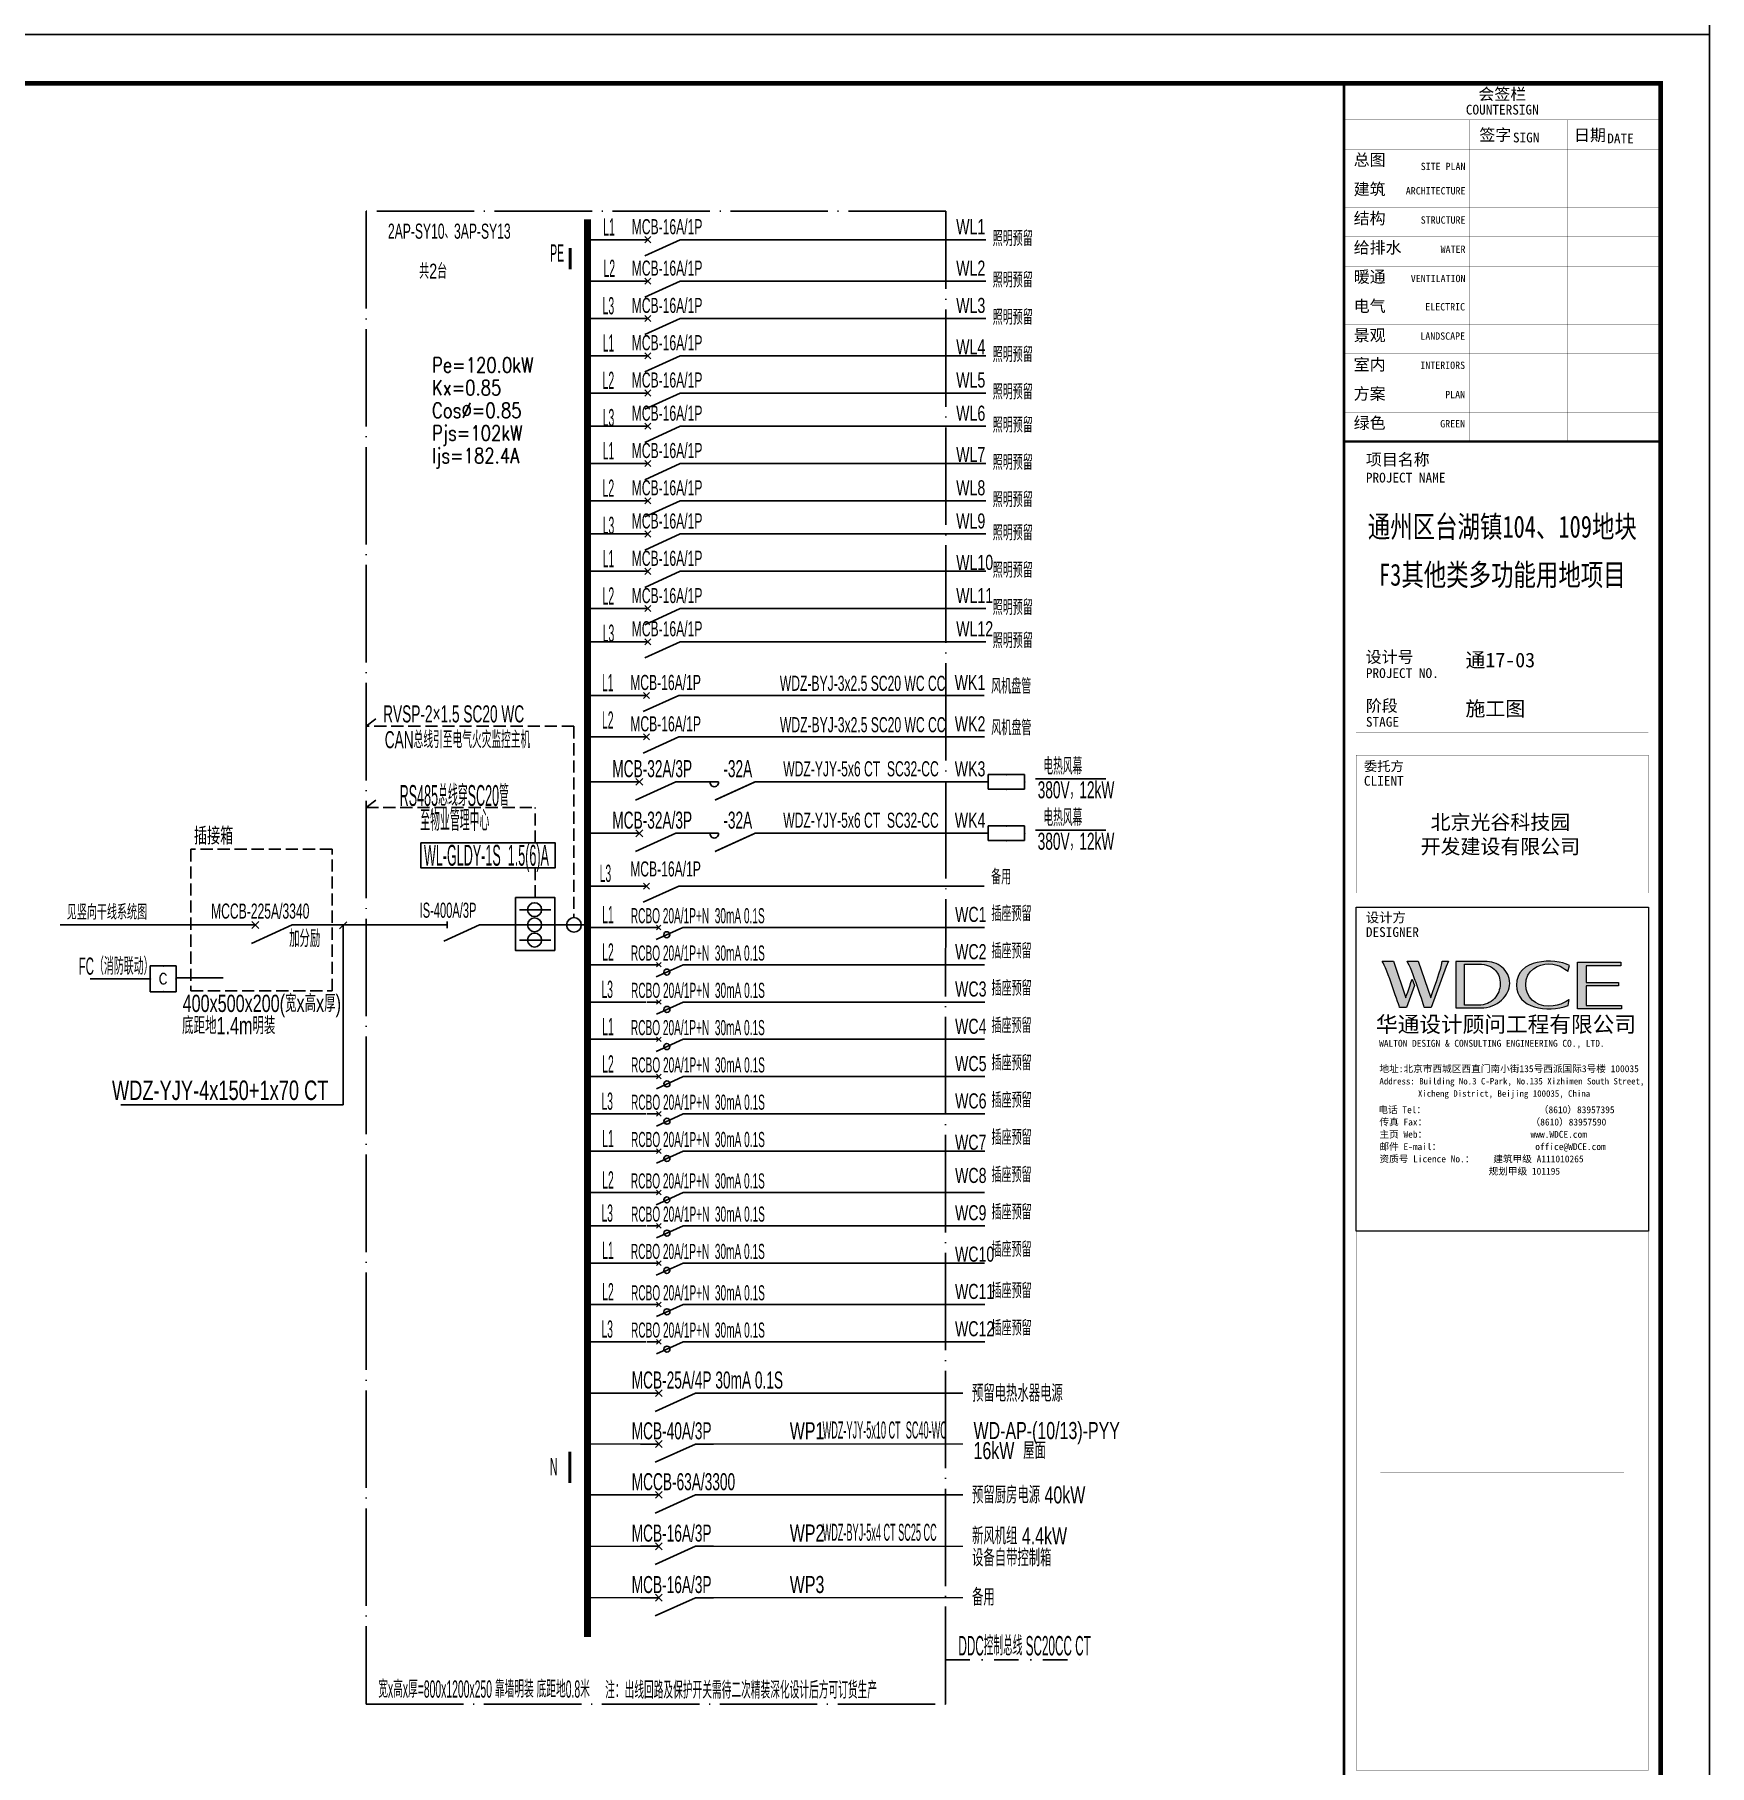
# Model space of a CAD drawing. Extents: x -118086 to 144314, y -110039 to 305761.
# Drawn here: x 76811 to 111184, y -26758 to 8761 of the extents above; entities that cross this region are included whole.
import ezdxf
from ezdxf.enums import TextEntityAlignment as Align

# ---------------------------------------------------------------- set-up
doc = ezdxf.new("R2010")
doc.units = 0
doc.header["$LTSCALE"] = 1000
for name, pattern in [('CONTINOUS', [0]), ('DASH', [0.35, 0.25, -0.1]), ('DASHDOT', [1, 0.5, -0.25, 0, -0.25]), ('DOTE', [2.42, 2, -0.2, 0.02, -0.2])]:
    doc.linetypes.add(name, pattern=pattern)
doc.layers.get('0').update_dxf_attribs({"linetype": 'CONTINUOUS'})
doc.layers.get('Defpoints').update_dxf_attribs({"linetype": 'CONTINUOUS'})
for name, color, linetype in [('D-TEXT', 7, 'CONTINUOUS'), ('DIM-箱柜', 3, 'CONTINUOUS'), ('DQ', 7, 'CONTINOUS'), ('ELEC-text', 7, 'CONTINUOUS'), ('ELEMENT', 3, 'CONTINUOUS'), ('EQUIP-照明', 3, 'CONTINUOUS'), ('EQUIP-箱柜', 3, 'CONTINUOUS'), ('PUB_TEXT', 7, 'CONTINUOUS'), ('SHEET_LINE', 6, 'CONTINUOUS'), ('SIG_TEXT', 7, 'CONTINUOUS'), ('TEL_TEXT', 3, 'CONTINUOUS'), ('TEL_TITLE', 7, 'CONTINUOUS'), ('WIRE', 4, 'CONTINUOUS'), ('WIRE-照明', 1, 'CONTINUOUS'), ('内审意见修改', 2, 'CONTINUOUS')]:
    doc.layers.add(name, color=color, linetype=linetype)
doc.layers.add('内审要求修改2.10', color=6, linetype='CONTINUOUS', plot=False)
doc.layers.get('内审要求修改2.10').off()
doc.styles.add('_COMPLEX', font='ros.shx', dxfattribs={"width": 0.6, "bigfont": 'jd.shx'})
doc.styles.add('_HZTXT', font='ROS', dxfattribs={"width": 0.8, "bigfont": 'JD'})
doc.styles.add('_TCH_LABEL', font='COMPLEX', dxfattribs={"bigfont": 'GBCBIG'})
doc.styles.add('_TEL_DIM', font='ROMANS2', dxfattribs={"width": 0.8, "height": 3.5, "bigfont": 'HZDF2'})
doc.styles.add('B', font='ros.shx', dxfattribs={"width": 0.8, "bigfont": 'jd.shx'})
doc.styles.add('DIM_FONT', font='ROMANS', dxfattribs={"bigfont": 'HZTXT'})
doc.styles.add('JD', font='ros.shx', dxfattribs={"width": 0.8, "height": 600, "bigfont": 'hztxt.shx'})
doc.styles.get("Standard").update_dxf_attribs({"font": 'GBENOR', "bigfont": 'GBCBIG'})
doc.styles.add('图签信息$0$hwxh', font='STXIHEI.TTF')
doc.styles.add('图签信息$0$华文细黑', font='STXIHEI.TTF', dxfattribs={"height": 10})

# ---------------------------------------------------------------- blocks, each defined once
blk = doc.blocks.new('SADF AGF AERG AER GER')
at = {"layer": 'DIM-箱柜'}
blk.add_lwpolyline([(-462150, -1228514), (-378050, -1228514), (-378050, -1287914), (-462150, -1287914)], close=True, dxfattribs=at)
blk = doc.blocks.new('A$C6873132B')
at = {"layer": 'DIM-箱柜'}
blk.add_blockref('SADF AGF AERG AER GER', (378050, 1287914), dxfattribs=at)
blk = doc.blocks.new('M_M19DXM')
for p, q in [((-0.25, -0.2), (0, -0.75)), ((-0.047, -0.203), (0.047, -0.297)), ((-0.047, -0.297), (0.047, -0.203))]:
    blk.add_line(p, q)
for points in [[(0, 0), (0, -0.25)], [(0, -0.75), (0, -1)]]:
    blk.add_lwpolyline(points)
blk.add_circle((-0.151, -0.417), 0.0615)
at = {"style": 'DIM_FONT', "width": 0.8, "flags": 9}
blk.add_attdef('S', (0.25, -0.5), '', height=0.2, dxfattribs=at)
blk = doc.blocks.new('M_M7')
for p, q in [((-0.25, -0.2), (0, -0.75)), ((-0.047, -0.297), (0.047, -0.203)), ((-0.047, -0.203), (0.047, -0.297))]:
    blk.add_line(p, q)
for points in [[(0, 0), (0, -0.25)], [(0, -0.75), (0, -1)]]:
    blk.add_lwpolyline(points)
at = {"width": 0.8, "flags": 9}
blk.add_attdef('S', (0.25, -0.5), '', height=0.2, dxfattribs=at)
blk = doc.blocks.new('M_M8')
for p, q in [((-0.25, -0.2), (0, -0.75)), ((0.05, -0.25), (-0.05, -0.25))]:
    blk.add_line(p, q)
for points in [[(0, 0), (0, -0.25)], [(0, -0.75), (0, -1)]]:
    blk.add_lwpolyline(points)
at = {"style": 'DIM_FONT', "width": 0.8, "flags": 9}
blk.add_attdef('S', (0.25, -0.5), '', height=0.2, dxfattribs=at)
blk = doc.blocks.new('$equip_U$00000105(JDQINJING)')
for p, q in [((0.5, 1), (-0.5, 1)), ((-0.5, 1), (-0.5, 0)), ((0.5, 0), (0.5, 1)), ((-0.5, 0), (0.5, 0))]:
    blk.add_line(p, q)
for p in [(0, 1), (-0.5, 0.5), (0, 0), (0.5, 0.5)]:
    blk.add_point(p)
at = {"color": 7, "style": '_TEL_DIM'}
blk.add_attdef('$TEXT$', text='', height=0.4, dxfattribs=at).set_placement((-0.002, 0.507), align=Align.MIDDLE_CENTER)
at = {"color": 7, "style": '_TEL_DIM', "flags": 1}
blk.add_attdef('A', text='', height=0.00002, dxfattribs=at).set_placement((0, 0), align=Align.MIDDLE_CENTER)
blk = doc.blocks.new('$equip$00001413')
for p, q in [((0.75, 0.6), (-0.75, 0.6)), ((-0.75, 0.6), (-0.75, 0)), ((-0.75, 0), (0.75, 0)), ((0.75, 0), (0.75, 0.6))]:
    blk.add_line(p, q)
for p in [(-0.75, 0.3), (0, 0.6), (0, 0), (0.75, 0.3)]:
    blk.add_point(p)
at = {"style": '_TCH_LABEL', "flags": 9}
blk.add_attdef('A', (0, 0), '', height=0.00002, dxfattribs=at)
blk = doc.blocks.new('$equip$00001781')
blk.add_circle((0, 0), 0.5)
at = {"flags": 9}
blk.add_attdef('A', (0, 0), '', height=0.00002, dxfattribs=at)
blk = doc.blocks.new('图签信息$0$logo2')
h = blk.add_hatch(color=7)
h.paths.add_polyline_path([(19.02, -7.36), (15.84, -7.36), (15.84, -3.97), (18.97, -3.97), (18.97, -4.24), (16.46, -4.24), (16.46, -5.45), (18.81, -5.45), (18.81, -5.69), (16.47, -5.69), (16.47, -7.12), (19.02, -7.12)])
edge = h.paths.add_edge_path()
edge.add_spline(control_points=[(15.26, -4.21), (15.26, -4.21), (15.13, -4.65), (15.13, -4.65), (15.13, -4.65), (14.62, -4.1), (13.73, -4.1), (13.04, -4.1), (12.07, -4.54), (12.08, -5.62), (12.08, -6.49), (12.77, -7.16), (13.73, -7.17), (14.66, -7.17), (15.23, -6.68), (15.23, -6.68), (15.23, -6.68), (15.16, -7.11), (15.16, -7.11), (13.63, -7.7), (11.42, -7.29), (11.41, -5.64), (11.4, -3.72), (14.16, -3.66), (15.26, -4.21)], knot_values=[0, 0, 0, 0, 1, 1, 1, 2, 2, 2, 3, 3, 3, 4, 4, 4, 5, 5, 5, 6, 6, 6, 7, 7, 7, 8, 8, 8, 8], degree=3, periodic=0)
edge = h.paths.add_edge_path(flags=16)
edge.add_spline(control_points=[(10.23, -5.57), (10.23, -5.16), (10.12, -4.83), (9.9, -4.58), (9.63, -4.27), (9.23, -4.12), (8.69, -4.12), (8.69, -4.12), (7.64, -4.12), (7.64, -4.12), (7.64, -4.12), (7.64, -7.1), (7.64, -7.1), (7.64, -7.1), (8.66, -7.1), (8.66, -7.1), (9.13, -7.1), (9.52, -6.93), (9.82, -6.6), (10.09, -6.31), (10.23, -5.96), (10.23, -5.57)], knot_values=[0, 0, 0, 0, 1, 1, 1, 2, 2, 2, 3, 3, 3, 4, 4, 4, 5, 5, 5, 6, 6, 6, 7, 7, 7, 7], degree=3, periodic=0)
edge = h.paths.add_edge_path()
edge.add_spline(control_points=[(10.92, -5.51), (10.92, -5.96), (10.72, -6.37), (10.34, -6.72), (9.92, -7.1), (9.41, -7.29), (8.82, -7.29), (8.82, -7.29), (7.03, -7.29), (7.03, -7.29), (7.03, -7.29), (7.03, -3.92), (7.03, -3.92), (7.03, -3.92), (9.1, -3.92), (9.1, -3.92), (9.59, -3.92), (10.01, -4.06), (10.36, -4.34), (10.73, -4.64), (10.92, -5.03), (10.92, -5.51)], knot_values=[0, 0, 0, 0, 1, 1, 1, 2, 2, 2, 3, 3, 3, 4, 4, 4, 5, 5, 5, 6, 6, 6, 7, 7, 7, 7], degree=3, periodic=0)
at = {"lineweight": 0}
blk.add_lwpolyline([(19.02, -7.36), (15.84, -7.36), (15.84, -3.97), (18.97, -3.97), (18.97, -4.24), (16.46, -4.24), (16.46, -5.45), (18.81, -5.45), (18.81, -5.69), (16.47, -5.69), (16.47, -7.12), (19.02, -7.12), (19.02, -7.36)], dxfattribs=at)
for points, knots in [([(15.26, -4.21), (15.26, -4.21), (15.13, -4.65), (15.13, -4.65), (15.13, -4.65), (14.62, -4.1), (13.73, -4.1), (13.04, -4.1), (12.07, -4.54), (12.08, -5.62), (12.08, -6.49), (12.77, -7.16), (13.73, -7.17), (14.66, -7.17), (15.23, -6.68), (15.23, -6.68), (15.23, -6.68), (15.16, -7.11), (15.16, -7.11), (13.63, -7.7), (11.42, -7.29), (11.41, -5.64), (11.4, -3.72), (14.16, -3.66), (15.26, -4.21)], [0, 0, 0, 0, 1, 1, 1, 2, 2, 2, 3, 3, 3, 4, 4, 4, 5, 5, 5, 6, 6, 6, 7, 7, 7, 8, 8, 8, 8]), ([(10.92, -5.51), (10.92, -5.96), (10.72, -6.37), (10.34, -6.72), (9.92, -7.1), (9.41, -7.29), (8.82, -7.29), (8.82, -7.29), (7.03, -7.29), (7.03, -7.29), (7.03, -7.29), (7.03, -3.92), (7.03, -3.92), (7.03, -3.92), (9.1, -3.92), (9.1, -3.92), (9.59, -3.92), (10.01, -4.06), (10.36, -4.34), (10.73, -4.64), (10.92, -5.03), (10.92, -5.51)], [0, 0, 0, 0, 1, 1, 1, 2, 2, 2, 3, 3, 3, 4, 4, 4, 5, 5, 5, 6, 6, 6, 7, 7, 7, 7]), ([(10.23, -5.57), (10.23, -5.16), (10.12, -4.83), (9.9, -4.58), (9.63, -4.27), (9.23, -4.12), (8.69, -4.12), (8.69, -4.12), (7.64, -4.12), (7.64, -4.12), (7.64, -4.12), (7.64, -7.1), (7.64, -7.1), (7.64, -7.1), (8.66, -7.1), (8.66, -7.1), (9.13, -7.1), (9.52, -6.93), (9.82, -6.6), (10.09, -6.31), (10.23, -5.96), (10.23, -5.57)], [0, 0, 0, 0, 1, 1, 1, 2, 2, 2, 3, 3, 3, 4, 4, 4, 5, 5, 5, 6, 6, 6, 7, 7, 7, 7])]:
    blk.add_open_spline(points, degree=3, knots=knots, dxfattribs=at)
blk = doc.blocks.new('图签信息$0$logo1')
h = blk.add_hatch(color=8)
edge = h.paths.add_edge_path()
edge.add_spline(control_points=[(3.86, -5.21), (3.63, -5.88), (3.39, -6.56), (3.39, -6.56), (3.39, -6.56), (2.5, -3.91), (2.5, -3.91), (2.5, -3.91), (1.8, -3.91), (1.69, -3.91), (2.02, -4.39), (2.95, -7.27), (2.95, -7.27), (2.95, -7.27), (3.44, -7.27), (3.44, -7.27), (3.44, -7.27), (4.03, -5.66), (4.03, -5.66), (4.03, -5.66), (3.86, -5.21), (3.86, -5.21)], knot_values=[0, 0, 0, 0, 1, 1, 1, 2, 2, 2, 3, 3, 3, 4, 4, 4, 5, 5, 5, 6, 6, 6, 7, 7, 7, 7], degree=3, periodic=0)
h = blk.add_hatch(color=7)
edge = h.paths.add_edge_path()
edge.add_spline(control_points=[(6.04, -3.91), (6.09, -4.1), (5.2, -6.56), (5.2, -6.56), (5.2, -6.56), (4.3, -3.91), (4.3, -3.91), (4.3, -3.91), (3.6, -3.91), (3.49, -3.91), (3.82, -4.39), (4.75, -7.27), (4.75, -7.27), (4.75, -7.27), (5.24, -7.27), (5.24, -7.27), (5.24, -7.27), (6.33, -4.3), (6.33, -4.3), (6.33, -4.3), (6.48, -3.91), (6.48, -3.91), (6.48, -3.91), (6.21, -3.91), (6.04, -3.91)], knot_values=[0, 0, 0, 0, 1, 1, 1, 2, 2, 2, 3, 3, 3, 4, 4, 4, 5, 5, 5, 6, 6, 6, 7, 7, 7, 8, 8, 8, 8], degree=3, periodic=0)
at = {"color": 8, "lineweight": 0}
blk.add_open_spline([(3.86, -5.21), (3.63, -5.88), (3.39, -6.56), (3.39, -6.56), (3.39, -6.56), (2.5, -3.91), (2.5, -3.91), (2.5, -3.91), (1.8, -3.91), (1.69, -3.91), (2.02, -4.39), (2.95, -7.27), (2.95, -7.27), (2.95, -7.27), (3.44, -7.27), (3.44, -7.27), (3.44, -7.27), (4.03, -5.66), (4.03, -5.66), (4.03, -5.66), (3.86, -5.21), (3.86, -5.21)], degree=3, knots=[0, 0, 0, 0, 1, 1, 1, 2, 2, 2, 3, 3, 3, 4, 4, 4, 5, 5, 5, 6, 6, 6, 7, 7, 7, 7], dxfattribs=at)
at = {"lineweight": 0}
blk.add_open_spline([(6.04, -3.91), (6.09, -4.1), (5.2, -6.56), (5.2, -6.56), (5.2, -6.56), (4.3, -3.91), (4.3, -3.91), (4.3, -3.91), (3.6, -3.91), (3.49, -3.91), (3.82, -4.39), (4.75, -7.27), (4.75, -7.27), (4.75, -7.27), (5.24, -7.27), (5.24, -7.27), (5.24, -7.27), (6.33, -4.3), (6.33, -4.3), (6.33, -4.3), (6.48, -3.91), (6.48, -3.91), (6.48, -3.91), (6.21, -3.91), (6.04, -3.91)], degree=3, knots=[0, 0, 0, 0, 1, 1, 1, 2, 2, 2, 3, 3, 3, 4, 4, 4, 5, 5, 5, 6, 6, 6, 7, 7, 7, 8, 8, 8, 8], dxfattribs=at)
blk.add_blockref('图签信息$0$logo2', (0, 0))
blk = doc.blocks.new('图签信息$0$时间-logo')
at = {"layer": 'Defpoints', "lineweight": 0}
blk.add_lwpolyline([(0, -23.46), (-21.17, -23.46), (-21.17, 0), (0, 0), (0, -23.46)], dxfattribs=at)
blk.add_blockref('图签信息$0$logo1', (-20.97, 0))
at = {"style": '图签信息$0$hwxh'}
for s, height, p in [('华通设计顾问工程有限公司 ', 1.15, (-19.73, -9.05)), ('WALTON DESIGN & CONSULTING ENGINEERING CO., LTD.', 0.5, (-19.5, -10.1)), ('Address: Building No.3 C-Park, No.135 Xizhimen South Street, ', 0.47, (-19.48, -12.83)), ('地址:北京市西城区西直门南小街135号西派国际3号楼 100035', 0.5, (-19.48, -11.94)), ('Xicheng District, Beijing 100035, China ', 0.47, (-16.69, -13.72)), ('电话 Tel：                        （8610）83957395 ', 0.5, (-19.56, -14.91)), ('传真 Fax：                      （8610）83957590 ', 0.5, (-19.48, -15.8)), ('主页 Web：                      www.WDCE.com ', 0.5, (-19.48, -16.69)), ('邮件 E-mail：                    office@WDCE.com ', 0.5, (-19.48, -17.58)), ('资质号 Licence No.：    建筑甲级 A111010265 ', 0.5, (-19.48, -18.47)), ('   规划甲级 101195', 0.5, (-12.6, -19.36))]:
    blk.add_text(s, height=height, dxfattribs=at).set_placement(p)
blk = doc.blocks.new('图签信息')
at = {"const_width": 0.5}
for points in [[(-65, 574), (-65, 500.5), (0, 500.5), (0, 574)], [(-65, 0), (0, 0), (0, 500.5), (-65, 500.5)]]:
    blk.add_lwpolyline(points, close=True, dxfattribs=at)
at = {"const_width": 0.05}
for points in [[(-65, 566.5), (0, 566.5)], [(-39.14, 566.5), (-39.14, 500.5)], [(-19.1, 566.5), (-19.1, 500.5)], [(-65, 560.5), (0, 560.5)], [(-65, 554.5), (0, 554.5)], [(-65, 548.5), (0, 548.5)], [(-65, 542.5), (0, 542.5)], [(-65, 536.5), (0, 536.5)], [(-65, 530.5), (0, 530.5)], [(-65, 524.5), (0, 524.5)], [(-65, 518.5), (0, 518.5)], [(-65, 512.5), (0, 512.5)], [(-65, 512.5), (0, 512.5)], [(-65, 506.5), (0, 506.5)], [(-65, 500.5), (0, 500.5)], [(-62.5, 450.87), (-2.5, 450.87)], [(-62.5, 440.87), (-2.5, 440.87)], [(-2.5, 407.85), (-2.5, 436.12), (-62.5, 436.12), (-62.5, 407.85)], [(-62.5, 407.85), (-2.5, 407.85)], [(-62.5, 404.92), (-62.5, 227.83)], [(-62.5, 404.92), (-2.5, 404.92)], [(-62.5, 227.83), (-2.5, 227.83), (-2.5, 404.92)], [(-57.5, 338.36), (-7.5, 338.36)], [(-57.5, 288.83), (-7.5, 288.83)], [(-57.5, 234.85), (-7.5, 234.85)]]:
    blk.add_lwpolyline(points, dxfattribs=at)
at = {"ltscale": 0.001, "xscale": 2.834689937531525, "yscale": 2.834689937531525, "zscale": 2.834689937531525}
blk.add_blockref('图签信息$0$时间-logo', (-2.5, 404.92), dxfattribs=at)
at = {"style": '图签信息$0$华文细黑'}
for s, height, p in [('会签栏', 2.4, (-32.5, 573)), ('COUNTERSIGN', 2, (-32.5, 569.6))]:
    blk.add_text(s, height=height, dxfattribs=at).set_placement(p, align=Align.TOP_CENTER)
for s, height, p in [('签字', 2.4, (-37.22, 564.63)), ('日期', 2.4, (-17.79, 564.58)), ('SIGN', 2, (-30.32, 563.88)), ('DATE', 2, (-10.96, 563.7)), ('总图', 2.4, (-63, 559.5)), ('建筑', 2.4, (-63, 553.5)), ('结构', 2.4, (-63, 547.5)), ('给排水', 2.4, (-63, 541.5)), ('暖通', 2.4, (-63, 535.5)), ('电气', 2.4, (-63, 529.5)), ('景观', 2.4, (-63, 523.5)), ('室内', 2.4, (-63, 517.5)), ('方案', 2.4, (-63, 511.5)), ('绿色', 2.4, (-63, 505.5)), ('项目名称', 2.4, (-60.5, 498)), ('PROJECT NAME', 2, (-60.5, 494.08)), ('设计号', 2.4, (-60.54, 457.48)), ('PROJECT NO.', 2, (-60.5, 453.97)), ('阶段', 2.4, (-60.5, 447.47)), ('STAGE', 2, (-60.5, 443.97)), ('委托方', 2, (-60.9, 434.86)), ('CLIENT', 2, (-60.9, 431.86)), ('设计方', 2, (-60.5, 403.83)), ('DESIGNER', 2, (-60.5, 400.83))]:
    blk.add_text(s, height=height, dxfattribs=at).set_placement(p, align=Align.TOP_LEFT)
for s, p in [('SITE PLAN', (-40.06, 557.7)), ('ARCHITECTURE', (-40.06, 552.7)), ('STRUCTURE', (-40.06, 546.7)), ('WATER', (-40.06, 540.7)), ('VENTILATION', (-40.06, 534.7)), ('ELECTRIC', (-40.14, 528.89)), ('LANDSCAPE', (-40.14, 522.89)), ('INTERIORS', (-40.14, 516.89)), ('PLAN', (-40.14, 510.89)), ('GREEN', (-40.14, 504.89))]:
    blk.add_text(s, height=1.5, dxfattribs=at).set_placement(p, align=Align.TOP_RIGHT)
at = {"color": 4, "style": '图签信息$0$华文细黑', "width": 0.75}
for s, p in [('通州区台湖镇104、109地块', (-32.5, 480.78)), ('F3其他类多功能用地项目', (-32.5, 470.91))]:
    blk.add_text(s, height=4.5, dxfattribs=at).set_placement(p, align=Align.CENTER)
at = {"color": 4, "ltscale": 0.001, "char_height": 3, "width": 58.4895, "style": '图签信息$0$华文细黑'}
for s, insert, attachment_point in [('通17-03', (-40.06, 455.51), 4), ('施工图', (-40.06, 445.51), 4), ('北京光谷科技园\\P开发建设有限公司', (-32.9, 419.71), 5)]:
    blk.add_mtext(s, dxfattribs=dict(at, insert=insert, attachment_point=attachment_point))
blk = doc.blocks.new('图签-A1')
at = {"color": 2}
blk.add_blockref('图签信息', (0, 0), dxfattribs=at)
blk = doc.blocks.new('$element$00000577')
at = {"const_width": 0.0233}
for points in [[(0, 0), (0, -0.25)], [(-0.25, -0.2), (0, -0.75), (0, -1)]]:
    blk.add_lwpolyline(points, dxfattribs=at)
blk.add_arc((-0.008, -0.192), 0.0589, 81.8699, 278.1301)
at = {"flags": 9}
blk.add_attdef('S', (0, 0), '', height=0.00000667, dxfattribs=at)

msp = doc.modelspace()

# ---------------------------------------------------------------- linework, layer by layer
at = {"linetype": 'DOTE'}
for p, q in [((83619, 5137), (83614, -25499)), ((95512, 5137), (83619, 5137)), ((95507, -25499), (95512, 5137)), ((83614, -25499), (95507, -25499))]:
    msp.add_line(p, q, dxfattribs=at)
at = {"color": 3, "linetype": 'DASH'}
for p, q in [((83617, -5433, 0), (83815, -5281, 0)), ((87881, -5433, 0), (83617, -5433, 0)), ((87881, -5433, 0), (87881, -9359, 0))]:
    msp.add_line(p, q, dxfattribs=at)
at = {"linetype": 'DASH'}
for p, q in [((83617, -7103), (87083, -7103)), ((87083, -7822, 0), (87083, -7103, 0)), ((87083, -8944, 0), (87083, -8341, 0))]:
    msp.add_line(p, q, dxfattribs=at)
for p, q in [((83072, -9591, 0), (83216, -9448, 0)), ((79185, -10617, 0), (77952, -10617, 0))]:
    msp.add_line(p, q)
at = {"linetype": 'Continuous', "const_width": 64.6}
for points in [[(87802, 4383), (87802, 3943)], [(87797, -20319), (87797, -20963)]]:
    msp.add_lwpolyline(points, dxfattribs=at)
at = {"linetype": 'DASH', "elevation": 0}
msp.add_lwpolyline([(82916, -7958), (80019, -7958), (80019, -10864), (82916, -10864)], close=True, dxfattribs=at)
at = {"color": 2, "elevation": 0}
msp.add_lwpolyline([(84739, -7822), (87495, -7822), (87495, -8341), (84739, -8341)], close=True, dxfattribs=at)
at = {"color": 0, "elevation": 0}
msp.add_lwpolyline([(86679, -8944), (87488, -8944), (87488, -10033), (86679, -10033)], close=True, dxfattribs=at)
at = {"color": 2}
for centre in [(87073, -9197), (87073, -9509), (87073, -9820)]:
    msp.add_circle(centre, 143, dxfattribs=at)
at = {"layer": 'D-TEXT', "color": 0}
msp.add_line((83617, -7103), (83815, -6951), dxfattribs=at)
at = {"layer": 'SIG_TEXT'}
for p, q in [((97353, -6510, 0), (98799, -6510, 0)), ((97353, -7565, 0), (98799, -7565, 0))]:
    msp.add_line(p, q, dxfattribs=at)
at = {"layer": 'TEL_TEXT', "color": 0, "ltscale": 2}
for p, q in [((83144, -9520, 0), (83144, -13204, 0)), ((83144, -13204, 0), (78580, -13204, 0))]:
    msp.add_line(p, q, dxfattribs=at)
at = {"layer": 'TEL_TEXT', "ltscale": 2}
msp.add_line((79716, -10598, 0), (80680, -10598, 0), dxfattribs=at)
at = {"layer": 'TEL_TITLE'}
for points in [[(27084, 8761), (111184, 8761), (111184, 68161), (27084, 68161)], [(27084, -50639), (111184, -50639), (111184, 8761), (27084, 8761)]]:
    msp.add_lwpolyline(points, close=True, dxfattribs=at)
at = {"layer": 'TEL_TITLE', "const_width": 100}
msp.add_lwpolyline([(29584, -49639), (110184, -49639), (110184, 7761), (29584, 7761)], close=True, dxfattribs=at)
at = {"layer": 'WIRE', "color": 4}
for p, q in [((87408, -9197), (86765, -9197)), ((87408, -9509), (86765, -9509)), ((87408, -9820), (86765, -9820))]:
    msp.add_line(p, q, dxfattribs=at)
at = {"layer": 'WIRE', "color": 7, "linetype": 'DASHDOT'}
msp.add_lwpolyline([(95507, -24590), (98285, -24590)], dxfattribs=at)
at = {"layer": 'WIRE-照明'}
for p, q in [((88156, 4552), (89399, 4552)), ((90228, 4552), (96334, 4552)), ((88156, 3702), (89399, 3702)), ((90228, 3702), (96334, 3702)), ((88139, 2937), (89383, 2937)), ((90228, 2937), (96334, 2937)), ((88141, 2171), (89385, 2171)), ((90228, 2171), (96334, 2171)), ((88139, 1406), (89383, 1406)), ((90228, 1406), (96334, 1406)), ((88139, 725), (89383, 725)), ((90228, 725), (96334, 725)), ((88141, -41), (89385, -41)), ((90228, -41), (96334, -41)), ((88139, -806), (89383, -806)), ((90228, -806), (96334, -806)), ((88139, -1487), (89383, -1487)), ((90228, -1487), (96334, -1487)), ((88141, -2253), (89385, -2253)), ((90228, -2253), (96334, -2253)), ((88139, -3018), (89383, -3018)), ((90228, -3018), (96334, -3018)), ((88139, -3699), (89383, -3699)), ((90228, -3699), (96334, -3699)), ((88126, -4801), (89370, -4801)), ((90196, -4801), (96302, -4801)), ((88126, -5650), (89370, -5650)), ((90198, -5650), (96304, -5650)), ((88126, -8712), (89370, -8712)), ((90196, -8712), (96302, -8712)), ((77335, -9509), (81340, -9509)), ((88129, -9561), (89372, -9561)), ((90201, -9561), (96307, -9561)), ((88131, -10326), (89374, -10326)), ((90203, -10326), (96309, -10326)), ((88114, -11092), (89358, -11092)), ((90205, -11092), (96311, -11092)), ((88131, -11857), (89374, -11857)), ((90203, -11857), (96309, -11857)), ((88131, -12622), (89374, -12622)), ((90205, -12622), (96311, -12622)), ((88114, -13388), (89358, -13388)), ((90205, -13388), (96311, -13388)), ((88131, -14153), (89374, -14153)), ((90205, -14153), (96311, -14153)), ((88131, -15002), (89374, -15002)), ((90203, -15002), (96309, -15002)), ((88114, -15684), (89358, -15684)), ((90205, -15684), (96311, -15684)), ((88129, -16449), (89372, -16449)), ((90203, -16449), (96309, -16449)), ((88131, -17298), (89374, -17298)), ((90205, -17298), (96311, -17298)), ((88114, -18064), (89358, -18064)), ((90205, -18064), (96311, -18064))]:
    msp.add_line(p, q, dxfattribs=at)
at = {"layer": 'WIRE-照明', "linetype": 'Continuous'}
for p, q in [((88158, -6574), (88847, -6574)), ((89972, -6574), (90848, -6574)), ((91598, -6574), (96379, -6574)), ((88158, -7629), (88847, -7629)), ((89972, -7629), (90848, -7629)), ((91598, -7629), (96379, -7629)), ((80960, -9509), (78097, -9509)), ((84945, -9509), (82289, -9509)), ((84945, -9509), (82644, -9509)), ((88141, -9509), (86274, -9509))]:
    msp.add_line(p, q, dxfattribs=at)
at = {"layer": 'WIRE-照明', "const_width": 142}
msp.add_lwpolyline([(88158, 4973), (88158, -24126)], dxfattribs=at)
at = {"layer": 'WIRE-照明', "linetype": 'Continuous', "const_width": 30}
for points in [[(88158, -19119), (89247, -19119)], [(90372, -19119), (95867, -19119)], [(88158, -20163), (89247, -20163)], [(90372, -20163), (95867, -20163)], [(88158, -21206), (89247, -21206)], [(90372, -21206), (95867, -21206)], [(88158, -22262), (89247, -22262)], [(90372, -22262), (95867, -22262)], [(88158, -23317), (89247, -23317)], [(90372, -23317), (95867, -23317)]]:
    msp.add_lwpolyline(points, dxfattribs=at)

# ---------------------------------------------------------------- block references
at = {"layer": 'DIM-箱柜'}
msp.add_blockref('SADF AGF AERG AER GER', (489234, 1237275), dxfattribs=at)
at = {"layer": 'DQ'}
for name, p, xscale, yscale, zscale, rotation in [('M_M7', (89067, 4552), 1328.571428571428, 1328.571428571428, 1328.571428571428, 90), ('M_M7', (89067, 3702), 1328.571428571429, 1328.571428571429, 1328.571428571429, 89.99999999999999), ('M_M7', (89067, 2937), 1328.571428571429, 1328.571428571429, 1328.571428571429, 89.99999999999999), ('M_M7', (89067, 2171), 1328.571428571429, 1328.571428571429, 1328.571428571429, 89.99999999999999), ('M_M7', (89067, 1406), 1328.571428571428, 1328.571428571428, 1328.571428571428, 90), ('M_M7', (89067, 725), 1328.571428571429, 1328.571428571429, 1328.571428571429, 89.99999999999999), ('M_M7', (89067, -41), 1328.571428571429, 1328.571428571429, 1328.571428571429, 89.99999999999999), ('M_M7', (89067, -806), 1328.571428571428, 1328.571428571428, 1328.571428571428, 90), ('M_M7', (89067, -1487), 1328.571428571429, 1328.571428571429, 1328.571428571429, 89.99999999999999), ('M_M7', (89067, -2253), 1328.571428571429, 1328.571428571429, 1328.571428571429, 89.99999999999999), ('M_M7', (89067, -3018), 1328.571428571428, 1328.571428571428, 1328.571428571428, 90), ('M_M7', (89067, -3699), 1328.571428571429, 1328.571428571429, 1328.571428571429, 89.99999999999999), ('M_M7', (89036, -4801), 1328.571428571429, 1328.571428571429, 1328.571428571429, 89.99999999999999), ('M_M7', (89038, -5650), 1328.571428571428, 1328.571428571428, 1328.571428571428, 90), ('M_M7', (89036, -8712), 1328.571428571428, 1328.571428571428, 1328.571428571428, 89.99999999999999), ('M_M8', (84945, -9509), 1328.571428571429, 1328.571428571429, 1328.571428571429, 89.99999999999999)]:
    msp.add_blockref(name, p, dxfattribs=dict(at, xscale=xscale, yscale=yscale, zscale=zscale, rotation=rotation))
at = {"layer": 'ELEMENT'}
for name, p, xscale, yscale, zscale, rotation in [('M_M7', (88847, -6574), 1500, 1500, 1500, 90), ('$element$00000577', (90473, -6574), 1500, 1500, 1500, 90), ('M_M7', (88847, -7629), 1500, 1500, 1500, 90), ('$element$00000577', (90473, -7629), 1500, 1500, 1500, 90), ('M_M7', (80960, -9509), 1518.367346938746, 1518.367346938746, 1518.367346938746, 90), ('M_M19DXM', (89370, -9561), 996.428571428589, 996.428571428589, 996.428571428589, 89.99999999999999), ('M_M19DXM', (89372, -10326), 996.428571428589, 996.428571428589, 996.428571428589, 89.99999999999999), ('M_M19DXM', (89374, -11092), 996.4285714285713, 996.4285714285713, 996.4285714285713, 90), ('M_M19DXM', (89372, -11857), 996.4285714285713, 996.4285714285713, 996.4285714285713, 90), ('M_M19DXM', (89374, -12622), 996.4285714285713, 996.4285714285713, 996.4285714285713, 90), ('M_M19DXM', (89374, -13388), 996.4285714285713, 996.4285714285713, 996.4285714285713, 90), ('M_M19DXM', (89374, -14153), 996.4285714285713, 996.4285714285713, 996.4285714285713, 90), ('M_M19DXM', (89372, -15002), 996.4285714285697, 996.4285714285697, 996.4285714285697, 89.99999999999999), ('M_M19DXM', (89374, -15684), 996.4285714285713, 996.4285714285713, 996.4285714285713, 90), ('M_M19DXM', (89372, -16449), 996.4285714285713, 996.4285714285713, 996.4285714285713, 90), ('M_M19DXM', (89374, -17298), 996.4285714285697, 996.4285714285697, 996.4285714285697, 89.99999999999999), ('M_M19DXM', (89374, -18064), 996.4285714285713, 996.4285714285713, 996.4285714285713, 90), ('M_M7', (89247, -19119), 1500, 1500, 1500, 90), ('M_M7', (89247, -20163), 1500, 1500, 1500, 90), ('M_M7', (89247, -21206), 1500, 1500, 1500, 90), ('M_M7', (89247, -22262), 1500, 1500, 1500, 90), ('M_M7', (89247, -23317), 1500, 1500, 1500, 90)]:
    msp.add_blockref(name, p, dxfattribs=dict(at, xscale=xscale, yscale=yscale, zscale=zscale, rotation=rotation))
at = {"layer": 'EQUIP-照明', "linetype": 'ByBlock', "xscale": 300, "yscale": 300, "zscale": 300}
msp.add_blockref('$equip$00001781', (87881, -9509), dxfattribs=at)
at = {"layer": 'EQUIP-箱柜', "xscale": 500, "yscale": 500, "zscale": 500}
for p in [(96754, -6724), (96754, -7779)]:
    msp.add_blockref('$equip$00001413', p, dxfattribs=at)
at = {"layer": 'EQUIP-箱柜', "xscale": 531.4285714285714, "yscale": 531.4285714285714, "zscale": 531.4285714285714}
msp.add_blockref('$equip_U$00000105(JDQINJING)', (79450, -10883, 0), dxfattribs=at).add_auto_attribs({'$TEXT$': 'C'})
at = {"layer": 'SHEET_LINE', "color": 6, "xscale": 100, "yscale": 100, "zscale": 100}
msp.add_blockref('图签-A1', (110184, -49639), dxfattribs=at)
at = {"layer": '内审要求修改2.10'}
msp.add_blockref('A$C6873132B', (111184, -50639), dxfattribs=at)

# ---------------------------------------------------------------- texts
at = {"layer": 'D-TEXT', "style": '_HZTXT', "width": 0.45}
for s, height, p in [('L1', 354.3, (88482, 4635)), ('PE', 354.3, (87392, 4103)), ('L2', 354.3, (88488, 3786)), ('L3', 354.3, (88469, 3020)), ('L1', 354.3, (88471, 2255)), ('L2', 354.3, (88469, 1489)), ('L3', 354.3, (88471, 724)), ('L1', 354.3, (88471, 43)), ('L2', 354.3, (88469, -723)), ('L3', 354.3, (88471, -1488)), ('L1', 354.3, (88471, -2169)), ('L2', 354.3, (88469, -2935)), ('L3', 354.3, (88471, -3700)), ('L1', 354.3, (88456, -4717)), ('L2', 354.3, (88456, -5483)), ('L3', 354.3, (88408, -8628)), ('L1', 354.3, (88459, -9478)), ('L2', 354.3, (88461, -10243)), ('L3', 354.3, (88444, -11008)), ('L1', 354.3, (88461, -11774)), ('L2', 354.3, (88461, -12539)), ('L3', 354.3, (88444, -13304)), ('L1', 354.3, (88461, -14070)), ('L2', 354.3, (88461, -14919)), ('L3', 354.3, (88444, -15600)), ('L1', 354.3, (88459, -16366)), ('L2', 354.3, (88461, -17215)), ('L3', 354.3, (88444, -17980)), ('N', 354, (87388, -20803)), ('DDC控制总线 SC20CC CT', 400, (95771, -24502)), ('宽x高x厚=800x1200x250 靠墙明装 底距地0.8米', 354.29, (83864, -25368)), ('注：出线回路及保护开关需待二次精装深化设计后方可订货生产', 354.29, (88521, -25389))]:
    msp.add_text(s, height=height, dxfattribs=at).set_placement(p)
at = {"layer": 'D-TEXT', "color": 0, "style": '_HZTXT', "width": 0.45}
for s, height, p in [('RS485总线穿SC20管', 428.57, (84303, -7068, 0)), ('至物业管理中心', 428.6, (84726, -7581, 0)), ('WL-GLDY-1S  1.5(6)A', 428.57, (84802, -8295, 0))]:
    msp.add_text(s, height=height, dxfattribs=at).set_placement(p)
at = {"layer": 'ELEC-text', "style": '_HZTXT', "width": 0.8}
msp.add_text('插接箱', height=354.3, dxfattribs=at).set_placement((80081, -7861, 0))
at = {"layer": 'PUB_TEXT', "style": '_HZTXT', "width": 0.5}
msp.add_text('FC（消防联动）', height=354.3, dxfattribs=at).set_placement((77714, -10533, 1015))
at = {"layer": 'SIG_TEXT', "style": '_TEL_DIM', "width": 0.8}
for s, p in [('Kx=0.85', (84967, 1359)), ('Cos%%C=0.85', (84967, 894)), ('Pjs=102kW', (84967, 429)), ('Ijs=182.4A', (84967, -36))]:
    msp.add_text(s, height=310, dxfattribs=at).set_placement(p)
at = {"layer": 'TEL_TEXT', "ltscale": 2, "style": '_COMPLEX'}
for s, height, width, p in [('MCB-16A/1P', 310, 0.6, (89066, 4664)), ('WL1', 310, 0.7, (95726, 4664)), ('2AP-SY10、3AP-SY13', 310, 0.6, (84063, 4572)), ('照明预留', 310, 0.7, (96474, 4422)), ('MCB-16A/1P', 310, 0.6, (89066, 3814)), ('照明预留', 310, 0.7, (96474, 3572)), ('MCB-16A/1P', 310, 0.6, (89066, 3049)), ('照明预留', 310, 0.7, (96474, 2807)), ('MCB-16A/1P', 310, 0.6, (89066, 2283)), ('照明预留', 310, 0.7, (96474, 2041)), ('MCB-16A/1P', 310, 0.6, (89066, 1518)), ('照明预留', 310, 0.7, (96474, 1276)), ('MCB-16A/1P', 310, 0.6, (89066, 837)), ('照明预留', 310, 0.7, (96474, 595)), ('MCB-16A/1P', 310, 0.6, (89066, 71)), ('照明预留', 310, 0.7, (96474, -171)), ('MCB-16A/1P', 310, 0.6, (89066, -694)), ('照明预留', 310, 0.7, (96474, -936)), ('MCB-16A/1P', 310, 0.6, (89066, -1375)), ('照明预留', 310, 0.7, (96474, -1617)), ('MCB-16A/1P', 310, 0.6, (89066, -2141)), ('照明预留', 310, 0.7, (96474, -2383)), ('MCB-16A/1P', 310, 0.6, (89066, -2906)), ('照明预留', 310, 0.7, (96474, -3148)), ('MCB-16A/1P', 310, 0.6, (89066, -3587)), ('照明预留', 310, 0.7, (96474, -3829)), ('MCB-16A/1P', 310, 0.6, (89035, -4689)), ('WDZ-BYJ-3x2.5 SC20 WC CC', 310, 0.6, (92106, -4706)), ('WK1', 310, 0.7, (95694, -4689)), ('风机盘管', 310, 0.7, (96443, -4767)), (' RVSP-2×1.5 SC20 WC', 350, 0.6, (83886, -5354, 0)), ('MCB-16A/1P', 310, 0.6, (89037, -5538)), ('WDZ-BYJ-3x2.5 SC20 WC CC', 310, 0.6, (92108, -5556)), ('WK2', 310, 0.7, (95696, -5538)), ('风机盘管', 310, 0.7, (96445, -5617)), ('CAN总线引至电气火灾监控主机', 350, 0.6, (83997, -5883, 0)), ('MCB-32A/3P', 350, 0.6, (88667, -6478)), ('-32A', 350, 0.6, (90946, -6478)), ('WDZ-YJY-5x6 CT  SC32-CC', 310, 0.6, (92176, -6461)), ('WK3', 310, 0.7, (95696, -6462)), ('电热风幕', 350, 0.6, (97515, -6427, -124)), ('380V，12kW', 350, 0.6, (97398, -6912, -124)), ('电热风幕', 350, 0.6, (97515, -7483, -124)), ('MCB-32A/3P', 350, 0.6, (88667, -7534)), ('-32A', 350, 0.6, (90946, -7534)), ('WDZ-YJY-5x6 CT  SC32-CC', 310, 0.6, (92176, -7516)), ('WK4', 310, 0.7, (95696, -7517)), ('380V，12kW', 350, 0.6, (97398, -7968, -124)), ('MCB-16A/1P', 310, 0.6, (89035, -8516)), ('备用', 310, 0.7, (96443, -8678)), ('RCBO 20A/1P+N  30mA 0.1S', 310, 0.5, (89048, -9476)), ('WC1', 310, 0.7, (95703, -9449)), ('插座预留', 310, 0.7, (96447, -9433)), ('RCBO 20A/1P+N  30mA 0.1S', 310, 0.5, (89050, -10242)), ('插座预留', 310, 0.7, (96449, -10199)), ('插座预留', 310, 0.7, (96451, -10964)), ('400x500x200(宽x高x厚)', 354.29, 0.7, (79849, -11297, 0)), ('RCBO 20A/1P+N  30mA 0.1S', 310, 0.5, (89052, -11007)), ('底距地1.4m明装', 354.3, 0.7, (79838, -11753, 0)), ('RCBO 20A/1P+N  30mA 0.1S', 310, 0.5, (89050, -11772)), ('插座预留', 310, 0.7, (96449, -11729)), ('RCBO 20A/1P+N  30mA 0.1S', 310, 0.5, (89052, -12538)), ('插座预留', 310, 0.7, (96451, -12495)), ('RCBO 20A/1P+N  30mA 0.1S', 310, 0.5, (89052, -13303)), ('插座预留', 310, 0.7, (96451, -13260)), ('RCBO 20A/1P+N  30mA 0.1S', 310, 0.5, (89052, -14068)), ('插座预留', 310, 0.7, (96451, -14025)), ('插座预留', 310, 0.7, (96449, -14791)), ('RCBO 20A/1P+N  30mA 0.1S', 310, 0.5, (89050, -14918)), ('RCBO 20A/1P+N  30mA 0.1S', 310, 0.5, (89052, -15599)), ('插座预留', 310, 0.7, (96451, -15556)), ('插座预留', 310, 0.7, (96449, -16322)), ('RCBO 20A/1P+N  30mA 0.1S', 310, 0.5, (89050, -16365)), ('RCBO 20A/1P+N  30mA 0.1S', 310, 0.5, (89052, -17214)), ('插座预留', 310, 0.7, (96451, -17171)), ('RCBO 20A/1P+N  30mA 0.1S', 310, 0.5, (89052, -17979)), ('插座预留', 310, 0.7, (96451, -17936)), ('MCB-25A/4P 30mA 0.1S', 350, 0.6, (89066, -19024)), ('预留电热水器电源', 350, 0.7, (96051, -19295)), ('MCB-40A/3P', 350, 0.6, (89066, -20067)), ('WP1', 350, 0.7, (92310, -20065)), ('WDZ-YJY-5x10 CT  SC40-WC', 350, 0.4, (92985, -20050)), ('WD-AP-(10/13)-PYY', 350, 0.7, (96082, -20061)), ('16kW  屋面', 350, 0.7, (96082, -20472)), ('MCCB-63A/3300', 350, 0.6, (89066, -21111)), ('预留厨房电源 40kW', 350, 0.7, (96051, -21382)), ('MCB-16A/3P', 350, 0.6, (89066, -22166)), ('WP2', 350, 0.7, (92310, -22164)), ('新风机组 4.4kW', 350, 0.7, (96051, -22223)), ('设备自带控制箱', 350, 0.7, (96051, -22673)), ('MCB-16A/3P', 350, 0.6, (89066, -23222)), ('WP3', 350, 0.7, (92310, -23220)), ('备用', 350, 0.7, (96051, -23478))]:
    msp.add_text(s, height=height, dxfattribs=dict(at, width=width)).set_placement(p)
at = {"layer": 'TEL_TEXT', "linetype": 'Continuous', "style": 'B', "oblique": 0.7}
for s, width, p in [('共2台', 0.7, (84702, 3751)), ('见竖向干线系统图', 0.7, (77469, -9400)), ('MCCB-225A/3340  ', 0.6, (80431, -9381, 0))]:
    msp.add_text(s, height=310, dxfattribs=dict(at, width=width)).set_placement(p)
at = {"layer": 'TEL_TEXT', "style": '_COMPLEX', "width": 0.7}
for s, p in [('WL2', (95726, 3814)), ('WL3', (95726, 3049)), ('WL4', (95726, 2200)), ('WL5', (95726, 1518)), ('WL6', (95726, 837)), ('WL7', (95726, -13)), ('WL8', (95726, -694)), ('WL9', (95726, -1375)), ('WL10', (95726, -2225)), ('WL11', (95726, -2906)), ('WL12', (95726, -3587)), ('WC2', (95703, -10214)), ('WC3', (95703, -10980)), ('WC4', (95703, -11745)), ('WC5', (95703, -12510)), ('WC6', (95703, -13276)), ('WC7', (95701, -14125)), ('WC8', (95703, -14806)), ('WC9', (95701, -15572)), ('WC10', (95701, -16421)), ('WC11', (95701, -17186)), ('WC12', (95701, -17952))]:
    msp.add_text(s, height=310, dxfattribs=at).set_placement(p)
at = {"layer": 'TEL_TEXT', "linetype": 'Continuous', "style": 'B', "width": 0.55}
msp.add_text('IS-400A/3P', height=310, dxfattribs=at).set_placement((84713, -9363))
at = {"layer": 'TEL_TEXT', "color": 6, "linetype": 'Continuous', "style": 'JD', "width": 0.6}
msp.add_text('加分励', height=354.3, dxfattribs=at).set_placement((82036, -9966))
at = {"layer": 'TEL_TEXT', "color": 0, "ltscale": 2, "style": '_COMPLEX', "width": 0.7}
msp.add_text('WDZ-YJY-4x150+1x70 CT', height=400, dxfattribs=at).set_placement((78399, -13103, 0))
at = {"layer": '内审意见修改', "style": '_TEL_DIM', "width": 0.8}
msp.add_text('Pe=120.0kW', height=310, dxfattribs=at).set_placement((84967, 1824))
at = {"layer": '内审意见修改', "ltscale": 2, "style": '_COMPLEX', "width": 0.4}
msp.add_text('WDZ-BYJ-5x4 CT SC25 CC', height=350, dxfattribs=at).set_placement((92985, -22149))

doc.saveas('drawing.dxf')
